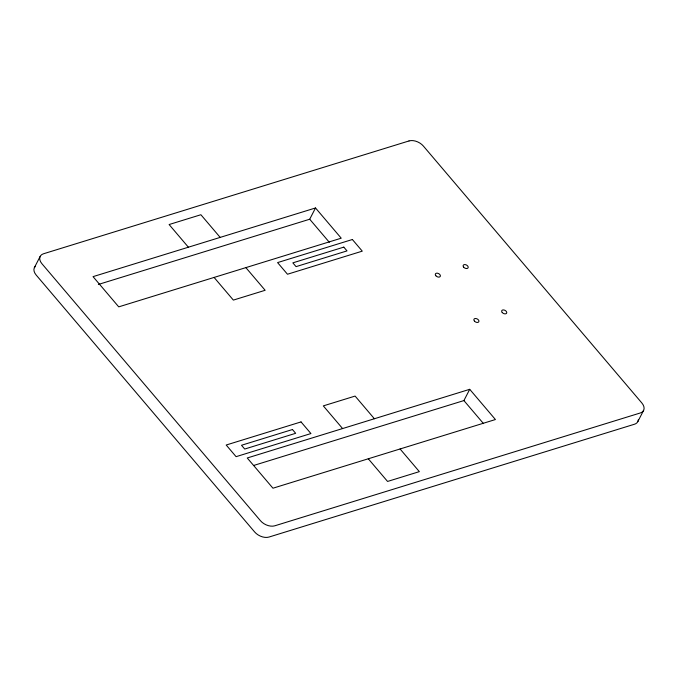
<?xml version="1.0" encoding="UTF-8"?>
<svg xmlns="http://www.w3.org/2000/svg" width="678" height="678" viewBox="0 0 678 678"><rect width="100%" height="100%" fill="white"/><g stroke="black" fill="none" stroke-linecap="round" stroke-linejoin="round"><path stroke-width="1.02" d="M34.358 267.666L40.172 256.411M98.352 284.463L309.71 219.223L315.516 207.968L341.22 238.19L118.735 306.863L93.039 276.641L315.516 207.968M253.572 465.498L463.913 400.571L469.727 389.316L495.423 419.538L272.946 488.211L247.241 457.989L469.727 389.316M637.829 421.589L643.642 410.334M309.71 219.223L329.322 242.283M463.913 400.571L483.524 423.631M220.172 237.393L200.891 214.731L169.11 224.537L188.382 247.207M245.868 267.624L265.149 290.286L233.359 300.1L214.087 277.429M374.375 418.741L355.103 396.079L323.313 405.885L342.593 428.555M400.079 448.972L419.351 471.634L387.57 481.448L368.29 458.777M35.476 266.217A10.924 6.933 27.3 0 0 36.171 275.039L254.631 531.95A10.924 6.933 27.3 0 0 268.996 537.052L634.498 424.225A10.924 6.933 27.3 0 0 638.286 419.809M409.004 140.948L43.502 253.775A10.924 6.933 27.3 0 0 41.977 263.784L260.437 520.696A10.924 6.933 27.3 0 0 274.81 525.797L640.312 412.97A10.924 6.933 27.3 0 0 641.829 402.961L423.369 146.05A10.924 6.933 27.3 0 0 409.004 140.948M352.374 239.512L277.582 262.598L287.48 274.243L362.272 251.148L352.374 239.512M343.797 247.123L292.845 262.852L296.057 266.632L347.009 250.902L343.797 247.123M301.032 421.919L226.189 445.022L236.088 456.667L310.931 433.556L301.032 421.919M292.455 429.53L241.504 445.26L244.716 449.039L295.667 433.31L292.455 429.53M463.642 267.14A2.729 1.737 27.3 0 0 468.023 267.903A2.729 1.737 27.3 0 0 465.286 264.615A2.729 1.737 27.3 0 0 463.642 267.14M435.844 275.734A2.729 1.737 27.3 0 0 440.217 276.48A2.729 1.737 27.3 0 0 437.463 273.2A2.729 1.737 27.3 0 0 435.844 275.734M474.481 321.169A2.729 1.737 27.3 0 0 478.812 321.736A2.729 1.737 27.3 0 0 475.888 318.516A2.729 1.737 27.3 0 0 474.481 321.169M502.22 312.507A2.729 1.737 27.3 0 0 506.585 313.219A2.729 1.737 27.3 0 0 503.805 309.948A2.729 1.737 27.3 0 0 502.22 312.507"/></g></svg>
